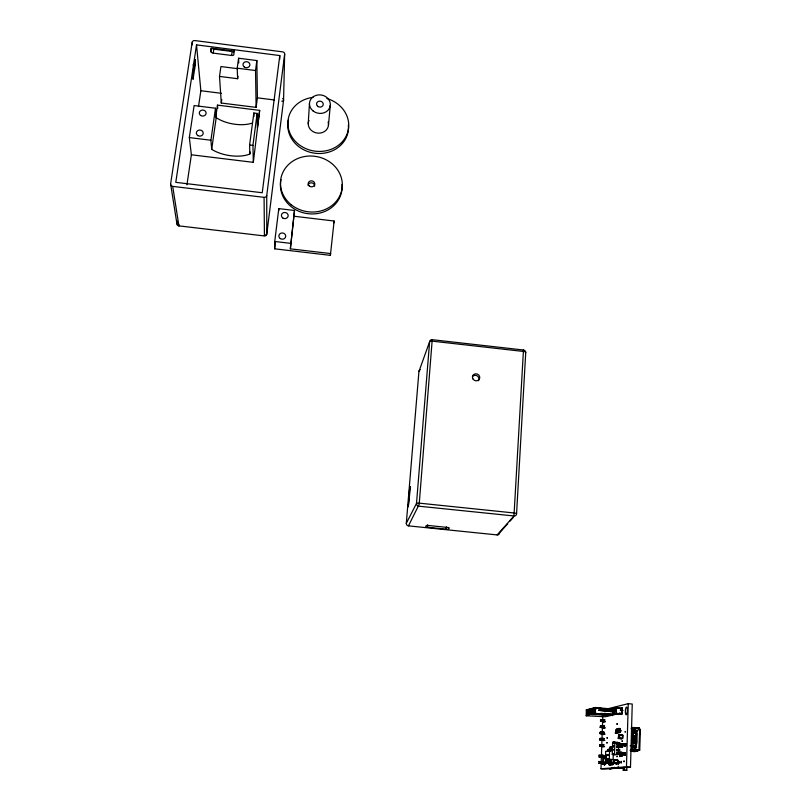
<?xml version="1.0" encoding="UTF-8"?>
<svg xmlns="http://www.w3.org/2000/svg" width="811" height="811" viewBox="0 0 811 811"><rect width="100%" height="100%" fill="white"/><g stroke="black" fill="none" stroke-linecap="round" stroke-linejoin="round"><path stroke-width="1.22" d="M621.135 743.728L621.125 747.134L620.02 746.992L621.297 747.103L620.101 747.245L620.172 743.859L621.398 743.707L621.277 747.387L620.01 747.255L620.111 743.859L621.135 743.728L622.635 743.819L622.534 747.225C614.85 747.235 626.285 746.85 621.074 747.113L621.135 743.728L622.635 743.819L620.111 743.859L620.101 747.245M606.689 755.112L606.729 755.639L606.79 754.838M634.374 730.427L633.249 729.099L635.307 729.535L635.682 730.529L633.503 732.019L635.712 731.816L635.51 738.426L633.29 739.774L635.135 739.926L633.259 740.96L635.104 741.112L633.229 742.146L636.584 742.44L634.709 743.069L636.584 741.213L637 732.809L634.638 730.762L633.503 732.019L636.949 731.37L636.361 731.035L635.226 732.972M599.522 708.895L599.106 710.416L599.522 708.895L603.181 709.189M600.667 710.03L601.083 708.5L615.782 709.676L615.731 711.46L600.667 710.03L601.083 708.5M606.618 762.553L606.638 759.015L606.618 762.553L607.317 762.472L607.53 758.934M621.114 738.517C624.257 739.085 622.645 733.164 619.543 735.04A5.859 1.48 -87.5 0 0 619.381 738.172L620.496 738.415M603.313 727.031L603.648 728.42L604.175 726.18M607.419 754.838L607.51 755.376M618.357 731.806L618.377 729.231L618.955 729.14L618.357 731.806L618.377 729.231L618.955 729.14L618.286 731.786M635.246 733.053L635.297 728.815L631.779 728.46M608.25 754.98L608.017 755.061M274.635 248.815L274.736 241.485L278.791 208.609L294.505 210.485L290.358 248.845L330.594 253.559L330.381 255.353L274.635 248.815L275.405 242.56M613.369 746.951L613.38 746.749M279.734 59.304L279.795 55.564L196.526 44.879L175.774 182.343L262.237 192.744L279.795 55.564M596.217 708.459L593.865 707.942L593.774 712.565L595.335 713.548L614.971 714.521L605.341 716.752L586.171 715.789L586.394 709.909L595.548 707.496L613.684 709.179M616.836 763.009L616.735 763.648L613.623 763.364L613.724 760.059L615.579 760.181M617.049 723.635L617.019 724.304M617.13 724.284L617.161 723.686M617.84 760.231C616.948 761.995 618.033 766.882 617.84 760.231C612.802 757.332 613.339 765.655 617.779 763.526M618.692 735.131L618.337 738.466L618.692 735.131L619.766 735.182M637.639 751.158L631.465 749.962L632.996 727.67L639.271 727.761L640.406 730.052L639.737 750.104L634.709 751.594L631.13 751.351M278.741 210.809L278.791 208.609M619.918 756.592L619.999 752.466L620.952 752.355L620.952 755.771L619.837 755.872L619.827 756.582M635.469 740.514L635.51 738.426L633.34 737.797L635.216 737.148L633.371 737.006L635.246 735.962L633.401 735.83L635.581 736.175L633.614 737.037L635.216 737.148L633.33 738.192L635.51 738.426L633.543 739.794L635.135 739.926L633.269 740.565L635.469 740.514L635.287 746.586L634.192 747.732L633.097 746.759L635.287 746.586L636.473 745.056L635.631 742.227L633.239 741.751L635.104 741.112L633.513 740.98L635.469 740.514L633.259 740.96M602.167 762.705C602.634 767.115 603.283 758.508 602.188 762.401M602.674 745.745C602.887 749.891 604.063 742.582 602.766 744.883M607.398 758.944L607.317 762.472L606.486 762.533M284.651 54.144L283.566 100.311L266.768 234.156A2.251 2.058 4.5 0 1 264.285 235.93L178.846 225.863A2.281 2.058 -1.1 0 1 176.889 223.552L170.614 183.925L192.187 42.273A2.342 2.027 3.4 0 1 194.812 40.57L282.613 51.853A2.321 2.017 7.5 0 1 284.651 54.144L266.748 195.471L266.768 234.156A2.251 0.923 8.1 0 1 265.653 234.825M616.644 729.88L616.127 732.515L616.725 729.87L616.157 729.961L616.056 732.495L616.157 729.961L616.725 729.87M604.58 763.192L605.989 763.273L606.01 762.279C601.985 762.056 607.713 764.651 606.01 762.279M626.923 766.486L626.802 770.379L623.223 770.197L623.294 767.287M636.108 746.333L636.169 744.042L636.483 746.566M616.735 753.865L616.644 752.77L619.553 752.993L619.523 754.007L616.613 754.058L619.523 754.007M616.705 750.702L616.745 749.476L616.705 750.702L619.624 750.702L619.655 749.688L616.745 749.476M616.806 747.407L616.847 746.181L616.806 747.407L619.726 747.407L619.756 746.394L616.847 746.181M602.776 716.235L600.971 768.757L604.732 769.092L630.492 767.196L632.245 704.029L628.261 703.664L606.608 709.078M631.465 749.962L633.026 749.597L633.614 728.248L632.134 728.177L632.996 727.67M634.942 743.423L635.013 741.092M636.027 740.646L635.54 746.059L635.388 743.839M617.08 753.895L617.11 752.882M618.722 753.987L618.752 752.963L619.553 752.993M622.503 738.578L622.848 735.232L619.472 734.999L619.371 738.314L622.503 738.456A5.859 1.49 -87.6 0 1 622.584 735.435L622.848 735.232M622.189 746.982L622.27 744.103M622.128 755.893L622.23 752.476M622.301 747.255L622.402 743.859M625.504 754.818L623.406 754.656L623.456 752.922L625.099 752.76L625.504 754.818L624.024 754.889L624.075 752.872L624.987 752.801L624.896 754.747L624.024 754.889M623.669 745.613L623.72 743.89L625.21 743.788L625.159 745.684L623.669 745.613L625.159 745.684M624.034 753.429L624.734 754.26L624.014 754.159L624.227 753.409M624.946 744.397L624.744 745.157L624.298 744.386L624.997 745.218L624.288 745.846L624.348 743.849L625.828 743.748L625.768 745.755L624.744 745.887M624.896 754.747L624.034 754.585L624.085 752.851L625.565 752.801M624.298 745.522L624.348 743.799L625.828 743.748M625.352 754.808L625.413 752.841M625.616 745.745L625.666 743.788M600.971 768.757L626.457 766.831L628.261 703.664M611.555 750.783L605.695 751.422L605.422 759.643L613.116 759.583L613.298 753.642M616.127 732.779L616.755 729.18L617.83 729.282L617.708 733.215L616.117 733.205L617.708 733.215L617.658 732.526M617.283 730.052L617.83 729.282L616.238 729.271L616.117 733.205L616.897 731.106M617.83 729.282L616.634 733.124L616.755 729.18M618.317 732.049L618.469 728.542L620.06 728.542L619.939 732.505L618.347 732.495L619.939 732.505L619.928 731.816L619.422 732.597L619.492 730.174M619.523 729.322L620.06 728.542L618.469 728.542L618.347 732.495L619.128 730.376M618.864 728.876L618.864 732.404L618.986 728.44M618.347 764.651L618.398 762.938M619.087 752.953L619.057 753.966L619.087 753.003M619.371 738.314L619.726 734.959M617.901 713.356L619.026 714.42L620.658 714.238L620.689 713.092L619.026 714.42L613.025 714.045L613.238 708.196L614.626 707.628L619.594 708.338M619.827 744.113L619.857 743.099L616.948 742.896L616.603 743.981L619.827 744.113L616.603 743.981L617.07 742.947L619.857 743.099M621.338 755.71C624.47 755.274 617.049 757.91 619.939 752.466L621.226 752.344L621.094 756.004L619.837 755.903L620.131 752.466L620.952 752.355L620.82 755.751L619.847 755.609L620.82 755.751M621.003 752.344C624.794 752.78 616.411 752.496 622.463 752.456L622.361 755.862L621.023 755.761M621.51 747.357L621.611 743.971M618.337 738.466L621.733 738.568M621.327 755.974L621.429 752.578M624.217 754.818L624.267 752.912L624.946 752.831M624.48 745.775L624.541 743.869L625.21 743.788M606.304 758.508C604.469 759.309 604.459 756.399 606.344 757.504M607.327 759.694L607.226 762.735L608.595 763.222L608.443 762.33L606.587 763.192L608.595 763.222M607.388 763.121L607.51 759.512M607.855 759.36L607.784 763.293L607.763 762.391M608.159 754.666L608.159 755.558M608.473 761.316L608.534 759.299M608.716 759.258L608.666 760.951L610.501 764.692L611.616 764.712L609.598 760.008L608.655 760.951L609.598 760.008M613.116 759.583L609.294 759.248L609.568 750.935M616.147 754.696L613.805 755.031L612.254 754.342L612.629 742.815L614.697 742.511M615.073 742.187L613.035 742.197L615.073 742.187L614.86 743.079M613.39 746.333L613.42 745.502M613.471 749.648L613.491 750.155L613.623 749.628M613.613 746.221L613.451 745.704M613.025 714.045L614.616 713.68L615.012 707.527L622.442 707.973L620.8 709.666L622.442 707.973L620.831 708.52M613.734 746.242L613.805 745.441M616.806 762.816A5.789 1.44 -87.8 0 1 616.745 763.496L613.369 763.384L613.724 760.059M615.275 711.571L615.782 709.676M614.495 754.088L614.86 742.481L617.343 742.166L618.752 742.835L618.398 754.443L612.254 754.342M614.383 763.303L614.738 759.968M617.181 750.601L617.212 749.587M617.283 747.306L617.313 746.292M623.223 770.197L624.064 770.146L624.156 767.226M603.465 763.627L603.698 756.805L606.04 757.008L605.817 763.84L602.786 763.688L602.826 754.879L602.391 756.257M606.385 763.283L606.192 762.269M606.587 763.192L606.709 759.593M607.115 755.68L607.135 754.879M621.601 709.189L622.28 713.903L614.616 713.68L616.198 713.467L616.411 707.557M604.905 763.192L604.651 762.158L604.813 763.212M633.614 728.248L638.602 728.349L639.676 729.596L638.896 750.205L635.763 751.087L630.694 750.662L638.896 750.205L634.445 749.242M611.95 714.278L606.841 715.535L589.232 713.7L589.404 709.118M596.916 713.427L592.182 712.96L592.365 708.338M634.881 747.316L634.709 751.594L639.737 750.104M290.358 248.845L294.505 210.485M600.88 719.712L600.485 721.202L600.88 719.712L604.722 719.925M600.231 738.385L599.836 739.875L600.231 738.385L604.083 738.598M600.444 732.14L600.059 733.631L600.444 732.14L604.296 732.353M600.667 725.916L600.272 727.406L600.667 725.916L604.509 726.129M600.008 744.65L599.623 746.13L600.008 744.65L603.871 744.853M588.887 710.142L586.394 709.909L586.9 714.319L587.711 714.177L587.955 709.503L590.367 709.949L587.955 709.503L589.232 713.7M607.449 755.193L607.551 755.436M497.153 534.925L513.941 516.019A2.545 2.423 42.3 0 0 516.566 513.799L525.731 352.562A2.433 2.251 28.2 0 0 523.47 350.007L432.222 339.697A2.443 2.281 19.9 0 0 429.627 341.705L418.932 371.489L406.301 523.298A2.372 2.311 32.6 0 0 408.45 525.863L497.153 534.925A2.372 2.271 44.1 0 0 499.617 532.847L507.686 523.784M308.221 123.637L309.447 103.646M624.48 754.929L624.683 753.449M634.912 746.992L634.668 750.459L634.871 746.12L636.473 745.056L634.607 746.89L636.483 746.282L633.371 745.988L635.287 746.586L634.607 746.89M446.253 529.178L427.509 527.262C423.981 527.545 426.312 524.423 428.573 525.498L447.439 527.424C452.903 527.444 444.114 532.087 446.425 526.856M427.509 527.262L427.691 524.94M617.191 733.306L617.729 732.526M610.318 746.718L612.903 746.546L610.318 746.718L608.311 750.094L608.605 751.148L610.592 750.844L612.812 747.549M625.362 743.707L625.768 745.755M625.099 752.76L625.038 754.777M328.455 125.34L330.28 105.43M611.018 746.809L608.605 751.148M636.392 735.841L636.605 733.549L636.807 743.951M602.897 739.186C603.708 735.324 603.739 743.129 602.897 740.048M621.277 710.852L621.743 709.544L621.733 712.504M592.861 709.848L590.874 708.733L590.317 714.329L586.171 715.789M620.77 738.659L621.723 738.73L618.621 738.324A5.799 1.45 -87.5 0 0 618.712 735.273L619.928 735.242M622.605 735.273L621.378 735.202M330.381 255.353L334.122 221.018L294.231 216.263M333.899 222.893L334.122 221.018M619.087 713.325L618.57 714.075M618.925 744.082L619.046 743.079M616.938 747.266L618.823 747.377L618.945 746.363L619.756 746.394M616.836 750.56L618.722 750.672L618.854 749.668L619.655 749.688M191.376 154.789L253.316 162.342L252.941 145.402L257.158 113.428L253.853 113.013L249.606 144.987L249.849 153.989A25.861 12.064 9.9 0 1 211.691 149.315L210.911 140.232L215.503 108.228L194.113 105.562L189.328 137.586L191.376 154.789L186.935 184.807M215.696 117.585L217.48 105.116L259.672 110.387L257.371 127.824L257.158 113.428M253.316 162.342L259.672 110.387M249.849 153.989L250.112 151.992M219.507 76.416L221.281 103.027L256.114 107.387L257.381 97.837L256.854 60.561L238.586 58.23L237.197 68.195L237.633 78.708L219.507 76.416L220.927 66.553L237.795 68.702M256.114 107.387L255.526 70.527L256.854 60.561M237.633 78.708L237.968 76.244M233.75 52.309A2.342 1.237 11.3 0 0 231.388 50.748L212.887 48.376A2.352 1.237 11.9 0 0 210.667 49.359L210.83 51.569A2.342 1.237 11.8 0 0 213.232 53.12L231.611 55.472A2.332 1.237 11.3 0 0 233.852 54.509L234.034 50.312M221.281 103.027L221.788 99.449M231.611 55.472L232.179 51.498A2.332 1.237 11.3 0 0 233.933 51.255M195.269 65.215L195.147 59.426L192.765 74.217L193.008 79.366L195.269 65.215L192.967 64.921M211.691 149.315L216.213 117.676L215.503 108.228M210.83 51.569L211.276 48.579M213.232 53.12L213.81 49.136A2.342 1.237 11.9 0 1 211.722 48.194M606.04 757.008C604.002 755.021 602.532 759.289 602.38 756.835M177.264 221.068L176.889 223.552A2.291 0.923 9.8 0 0 178.035 224.465M198.523 106.494L200.854 90.731L196.526 44.879M264.427 235.646L264.082 197.347A2.413 2.18 5.1 0 0 266.748 195.471M179.251 225.052L178.957 226.056L172.702 186.378A2.433 2.18 -0.4 0 1 170.614 183.925M603.384 726.311L603.698 725.5L603.982 726.18M604.469 764.692L604.438 765.361M611.332 763.577L611.443 764.114M603.232 762.634L603.394 763.171M607.216 738.152L607.236 737.554M612.629 715.251L612.447 715.677M624.805 743.89L624.997 745.218M624.541 752.922L624.612 754.271M635.246 732.181L635.682 730.529M622.219 741.295L622.138 740.615L622.118 741.315M607.135 737.523L607.115 738.182M606.973 742.582L606.942 743.251L607.074 742.623M625.251 731.492L625.18 732.242L625.311 731.583M608.828 714.998L589.871 713.579L589.982 710.355L590.874 708.733L592.851 710.254M610.348 714.734L606.415 714.167M604.54 765.331L604.57 764.732M620.942 730.995L620.851 730.366L620.841 731.035M624.085 761.661L624.105 761.002M607.591 749.445L607.561 750.114L607.682 749.465M614.241 742.308L614.272 743.19L613.035 742.197M624.004 760.982L623.983 761.711M620.06 728.542L618.864 732.404M615.468 733.276L615.488 732.607M432.222 339.697L419.186 504.361L408.45 525.863M615.397 732.617L615.367 733.296M617.1 756.176L617.08 756.876L617.201 756.176M607.226 761.083L608.159 760.15L610.166 764.834L609.061 764.814L607.226 761.083L608.159 760.15M610.095 760.809L611.048 759.866L613.065 764.58L611.95 764.57L610.095 760.809L611.048 759.866M406.301 523.298L416.499 503.449L429.627 341.705A2.443 0.841 4.6 0 1 432.344 341.167L523.805 351.498A2.433 0.831 3.1 0 1 525.731 352.562M633.827 733.195L634.932 731.086L639.676 729.596M620.141 743.89L621.297 743.728M595.862 709.078L593.865 707.942L592.953 709.595L593.774 712.565L590.317 714.329L589.871 713.579L594.868 713.69M608.311 750.094L610.186 749.871L612.234 746.485M523.47 350.007L513.971 515.968L418.821 506.186A2.545 2.474 30.9 0 1 416.499 503.449A2.545 0.568 4.7 0 1 419.307 503.155L514.539 513.018A2.534 0.558 3.7 0 1 516.566 513.799M604.935 758.447L606.141 758.478L606.162 757.484L604.996 757.403M635.956 747.924L636.635 747.164L633.097 746.759L635.287 746.586L633.117 745.968L636.483 746.282L634.851 746.921L635.956 747.924L634.192 747.732M510.109 521.057L513.333 517.428M634.983 732.941L636.949 731.37L635.003 732.161M636.513 741.264L634.739 741.883L636.513 741.264L634.76 741.092L636.584 741.213L634.972 742.298L636.584 741.213L634.77 740.696M634.314 750.631L634.587 751.422L630.106 750.205L634.384 750.591L634.587 751.422L631.059 750.956M634.79 739.906L636.584 738.872L634.922 737.199M636.584 741.213L634.729 742.278L635.631 742.227L634.952 743.089L636.584 742.44L633.472 742.166L635.631 742.227L633.452 742.957L635.631 742.227L633.229 742.146M603.485 731.725L603.374 734.665L603.577 731.735M616.451 763.668L614.393 763.151A5.849 1.45 -87.8 0 1 614.495 760.14L616.836 760.333M631.962 728.501L635.195 728.694L639.271 727.761L631.353 727.467L636.392 728.359L636.209 727.71M618.661 767.176L609.69 768.97L614.556 767.338M634.628 746.1L636.473 745.056M635.712 731.816L633.482 732.809L635.712 731.816L633.756 732.049L636.848 732.272L633.503 732.019M604.236 719.945C603.678 726.403 602.999 717.34 604.236 719.955M633.371 737.006L635.581 736.175L633.644 735.851L635.246 735.962L633.381 736.621L635.581 736.175M590.874 708.733L592.182 712.96L594.331 712.17M635.51 738.426L633.31 738.983L635.185 738.334L633.584 738.213L635.51 738.426L633.563 739.003L635.185 738.334L633.33 738.192M630.167 745.775L631.049 745.532M624.288 745.846L625.301 745.714M638.602 728.349L633.249 729.099L636.392 728.359M612.477 768.524L618.57 767.216M633.249 729.099L635.195 728.694L631.678 727.903M604.59 726.2L600.241 726.088M604.377 732.424L600.028 732.303M599.593 744.802L604.083 744.944M599.805 738.547L604.317 738.72M600.464 719.884L605.026 720.067M612.629 742.815L614.86 742.481M614.16 743.18L615.042 743.079M614.616 713.68L617.08 713.325M592.182 712.96L594.321 712.666M622.098 752.73L621.206 752.598M630.613 750.996L638.896 750.205L633.026 749.597M608.037 755.365L608.088 754.676L608.068 755.264M623.406 754.656L624.034 754.585M603.029 756.876L603.698 756.805M605.422 759.643L609.294 759.248M605.817 763.84L602.786 763.688M605.695 751.422L607.571 751.29M609.061 764.814L610.166 764.834M611.95 764.57L613.065 764.58M610.501 764.692L611.616 764.712M631.009 750.743L634.384 750.591M631.495 728.035L635.206 727.913L631.688 727.7M601.296 714.136L590.317 714.329L595.335 713.548L595.548 707.496L604.986 709.199M623.456 752.922L624.267 752.912M623.72 743.89L624.541 743.869M618.823 747.377L619.726 747.407M618.722 750.672L619.624 750.702M631.049 728.704L635.195 728.694M606.415 762.289L605.006 762.218L605.036 763.212M617.891 760.292L614.485 759.988M587.711 714.177L596.034 714.43M591.695 714.471L596.49 714.623M619.472 734.999L620.04 735.03M616.968 746.232L618.945 746.363M604.307 755.599L598.751 755.223L603.708 755.578M602.978 761.823L598.538 761.529L603.506 761.884M616.867 749.526L618.854 749.668M616.765 752.831L618.752 752.963M616.198 713.467L622.28 713.903M621.216 755.7L619.959 755.903M609.274 709.676L614.15 710.071M616.695 763.496L617.495 763.435A5.849 1.46 -87.8 0 1 617.587 760.414L615.61 760.11M614.444 763.415L613.663 763.283A5.789 1.419 -87.7 0 0 613.745 760.211L615.731 760.252M600.779 708.55L615.336 709.777M599.217 708.956L602.837 709.26M608.879 709.767L612.498 710.071M624.064 770.146L626.802 770.379M613.471 760.089L615.529 760.272M618.438 735.182L620.506 735.364M620.222 738.547L618.671 738.405M618.398 767.652L624.348 768.169M630.502 750.722L632.651 750.915M626.457 766.831L630.492 767.196M614.637 763.273L617.749 763.557M615.661 767.632L623.953 768.382M620.679 710.122L622.949 710.335M619.624 738.263L622.747 738.557M601.661 713.893L609.953 714.714M601.073 709.99L615.731 711.46M599.511 710.375L614.089 711.855L599.106 710.416M620.222 710.233L622.655 710.487M600.87 713.325L611.524 714.461L609.152 714.075M600.809 721.151L605.452 721.648M600.596 727.366L605.239 727.862M600.383 733.59L605.026 734.087M600.16 739.845L604.824 740.342M599.947 746.11L604.611 746.607M600.059 733.631L604.651 734.148M599.836 739.875L604.438 740.392M599.623 746.13L604.225 746.647M613.238 708.196L615.64 708.469M600.485 721.202L605.067 721.719M600.272 727.406L604.864 727.923M604.256 757.423L598.731 756.795L603.668 757.383M604.043 763.739L598.508 763.1L603.455 763.688M274.736 241.485L290.591 243.351M172.702 186.378L264.082 197.347M189.328 137.586L210.911 140.232M249.606 144.987L252.941 145.402M200.854 90.731L221.423 93.316M257.381 97.837L274.311 99.966M237.197 68.195L255.526 70.527M213.81 49.136L232.179 51.498M604.418 713.305L606.78 713.69M602.167 714.775L606.912 715.596M615.012 707.527L619.665 708.317M604.884 709.219L595.335 707.557L595.061 712.372L594.331 712.463L593.865 707.942M588.867 710.446L586.394 709.909L588.391 711.004M632.033 749.1L633.705 750.692M619.543 712.981L620.658 714.238M635.408 750.489L635.763 751.087M610.561 760.759L612.356 764.55M609.122 760.9L610.906 764.672M607.682 761.032L609.456 764.793M610.551 759.907L612.599 764.621M609.102 760.049L611.119 763.729M607.672 760.191L609.71 764.874M610.186 749.871L610.592 750.844M614.626 707.628L614.789 708.338M617.262 743.981L616.948 742.896L617.13 744.032M635.135 733.103L634.932 731.086L635.125 733.256M192.187 42.273L192.43 44.757M217.48 105.116L217.723 108.451M238.586 58.23L238.769 62.954M605.168 757.433L605.199 758.427M617.414 742.998L617.435 744.011M253.853 113.013L253.924 116.531M252.241 123.09A25.648 12.55 10.3 0 1 216.213 117.676M281.772 101.172A2.18 1.105 9.2 0 0 283.566 100.311A2.169 1.916 7.1 0 0 282.613 98.476M341.978 184.432A30.899 27.868 8.3 0 1 309.478 213.84A30.899 27.868 8.3 0 1 281.042 179.626M308.048 185.425A3.315 2.991 8.3 0 1 311.677 182.85A3.315 2.991 8.3 0 1 314.617 186.216M348.355 125.046A30.412 27.006 9 0 1 316.432 153.401A30.412 27.006 9 0 1 288.392 120.079M328.12 121.954A10.168 9.022 9 0 1 317.821 133.126A10.168 9.022 9 0 1 308.95 120.413M326.874 98.506A30.514 27.077 9 0 1 342.404 141.641A30.514 27.077 9 0 1 292.254 137.454A30.514 27.077 9 0 1 313.056 97.35M472.448 376.588A3.68 3.447 25.9 0 1 477.385 376.03A3.68 3.447 25.9 0 1 478.46 380.775M418.932 371.489A2.281 2.149 20 0 1 420.311 369.715M605.705 758.62L605.705 758.62M410.478 486.823L408.278 506.845L409.535 489.509L410.478 486.823M618.945 762.441C619.432 765.574 619.574 759.076 618.945 762.441M620.922 762.259C621.327 765.402 621.692 759.106 620.932 762.158M619.188 749.709L619.148 750.733L619.188 749.648M619.29 746.414L619.249 747.438L619.28 746.343M619.391 743.119L619.351 744.143L619.381 743.048M613.704 742.714L612.913 742.825L613.704 742.714M627.116 713.041A3.903 1.004 -87.3 0 0 626.579 707.06A3.903 1.004 -87.3 0 0 625.393 712.768A3.903 1.004 -87.3 0 0 627.116 713.041M244.385 67.08A3.467 3.021 5.6 0 0 249.889 65.133A3.467 3.021 5.6 0 0 245.094 61.889A3.467 3.021 5.6 0 0 244.385 67.08M197.955 135.65A3.437 3.051 2.2 0 0 203.216 133.237A3.437 3.051 2.2 0 0 198.178 130.378A3.437 3.051 2.2 0 0 197.955 135.65M200.641 115.456A3.416 3.011 2.7 0 0 206.106 113.499A3.416 3.011 2.7 0 0 201.392 110.286A3.416 3.011 2.7 0 0 200.641 115.456M282.775 217.987A3.396 3.092 6.2 0 0 288.158 215.939A3.396 3.092 6.2 0 0 283.414 212.685A3.396 3.092 6.2 0 0 282.775 217.987M280.271 238.566A3.416 3.122 5.8 0 0 285.685 236.477A3.416 3.122 5.8 0 0 280.92 233.193A3.416 3.122 5.8 0 0 280.271 238.566M291.23 204.727A31 27.949 8.3 0 0 341.796 190.027A31 27.949 8.3 0 0 301.165 157.324A31 27.949 8.3 0 0 291.23 204.727M309.295 186.033A3.325 2.991 8.3 0 0 314.729 184.492A3.325 2.991 8.3 0 0 310.4 180.965A3.325 2.991 8.3 0 0 309.295 186.033M313.056 110.914A10.472 9.245 9.2 0 0 330.148 106.251A10.472 9.245 9.2 0 0 316.462 95.262A10.472 9.245 9.2 0 0 313.056 110.914M317.699 106.302A3.366 2.97 9.2 0 0 323.194 104.812A3.366 2.97 9.2 0 0 318.804 101.274A3.366 2.97 9.2 0 0 317.699 106.302M473.107 379.163A3.69 3.457 25.8 0 0 479.402 378.97A3.69 3.457 25.8 0 0 475.814 373.81A3.69 3.457 25.8 0 0 473.107 379.163"/></g></svg>
